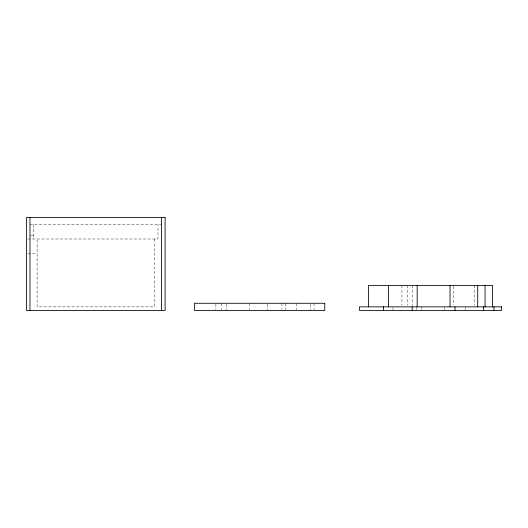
<?xml version="1.0" encoding="UTF-8"?>
<svg xmlns="http://www.w3.org/2000/svg" width="528" height="528" viewBox="0 0 528 528"><rect width="100%" height="100%" fill="white"/><g stroke="black" fill="none" stroke-linecap="round" stroke-linejoin="round"><path stroke-width="0.4" stroke-dasharray="2.64 1.98" d="M29.971 224.717L161.535 224.717M30.683 235.429L33.541 235.429M27.826 238.999L157.964 238.999L157.964 224.717M27.826 253.288L37.112 253.288M474.349 285.43L474.349 305.204M465.425 307.567L465.425 309.712M453.506 286.249L453.506 305.204M444.464 307.567L444.464 309.712M421.562 306.854L421.562 309.712M416.625 307.567L416.625 309.712M412.632 285.43L412.632 305.204M407.583 285.43L407.583 305.204M401.92 285.43L401.92 305.204M392.99 307.567L392.99 309.712M314.054 303.283L314.054 309.632M310.484 304.075L310.424 310.424M296.201 303.283L296.201 309.632M285.49 303.283L285.49 309.632M281.919 303.283L281.919 309.632M267.63 304.075L267.696 310.424M249.777 303.283L249.777 309.632M226.545 304.075L226.545 310.424M221.206 303.283L221.206 309.632M215.873 304.075L215.873 309.632M154.394 238.999L154.394 306.854L37.112 306.854L37.112 238.999M33.541 224.717L33.541 238.999"/><path stroke-width="0.79" d="M493.99 306.854L493.99 310.424M492.551 306.854L492.551 285.43L368.537 285.43L368.537 306.854M485.067 285.43L485.067 306.854M483.595 306.854L483.595 310.424M477.708 285.43L477.708 306.854M455.024 306.854L455.024 310.424M450.021 285.43L450.021 306.854M417.166 285.43L417.166 306.854M412.17 306.854L412.17 310.424M388.601 285.43L388.601 306.854M383.599 306.854L383.599 310.424M161.535 217.576L161.535 310.424M29.971 217.576L29.971 310.424M165.106 217.576L26.4 217.576L26.4 310.424L165.106 310.424L165.106 217.576M324.773 303.283L194.423 303.283L194.423 310.424L324.773 310.424L324.773 303.283M501.6 306.854L359.489 306.854L359.489 310.424L501.6 310.424L501.6 306.854"/></g></svg>
